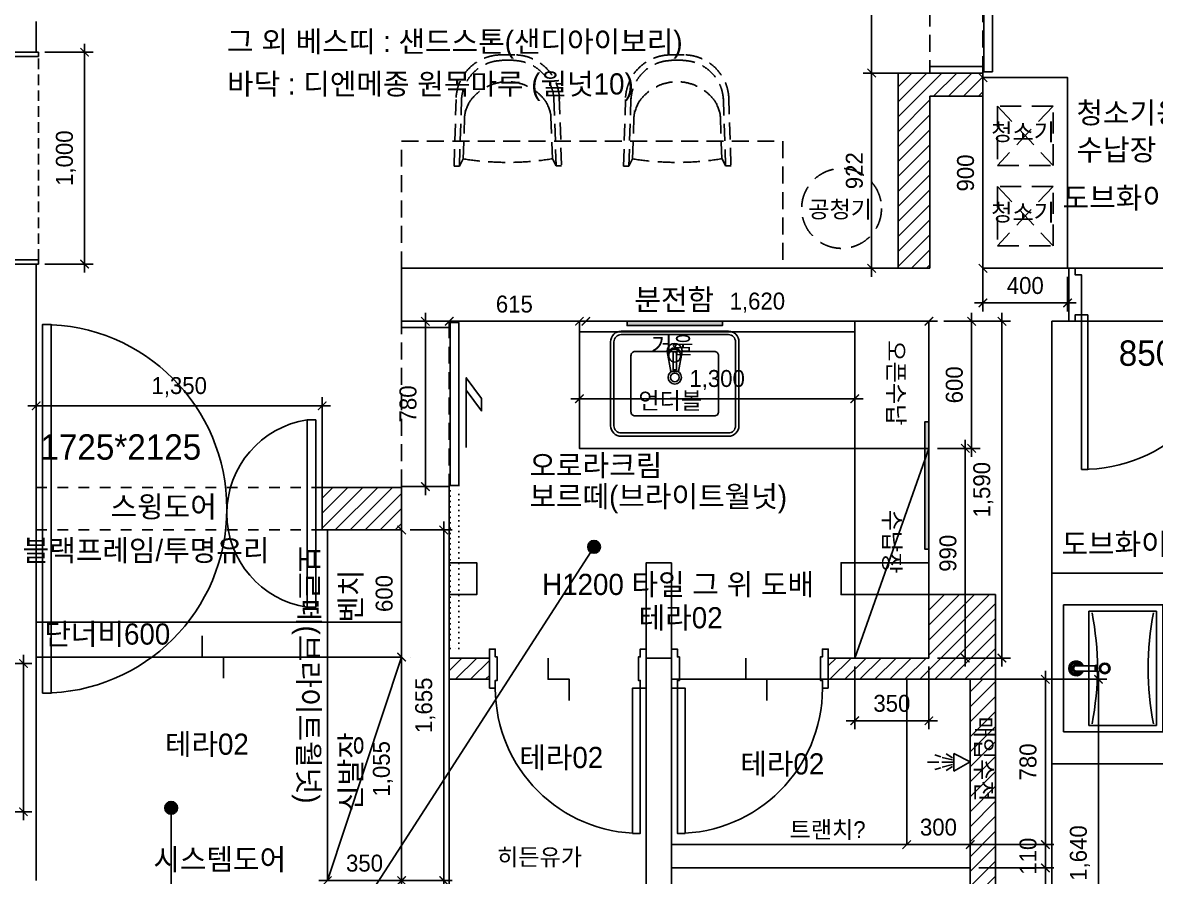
# Model space of a CAD drawing. Header units: inches. Extents: x 45519 to 207552, y -100391 to 47052.
# Drawn here: x 152504 to 157852, y 24359 to 28388 of the extents above; entities that cross this region are included whole.
import ezdxf

# ---------------------------------------------------------------- set-up
doc = ezdxf.new("R2010")
doc.units = ezdxf.units.IN
doc.header["$LTSCALE"] = 100
doc.header["$MEASUREMENT"] = 0
doc.header["$PDSIZE"] = 700.071425
for name, pattern in [('DASHED', [0.75, 0.5, -0.25]), ('DASHEDX2', [1.5, 1, -0.5]), ('DH-HID2', [1.2, 0.8, -0.4]), ('DOT', [0.25, 0, -0.25]), ('HID2', [1, 0.5, -0.5])]:
    doc.linetypes.add(name, pattern=pattern)
for name, color, linetype in [('0-ELC TEXT', 7, 'Continuous'), ('03-WAL NEW', 3, 'Continuous'), ('06-FUR', 6, 'Continuous'), ('07-DIM WAL', 5, 'Continuous'), ('08-HAT', 8, 'Continuous'), ('2-con', 2, 'Continuous'), ('3.기호.계단선', 30, 'Continuous'), ('6FUR', 6, 'Continuous'), ('BATH', 4, 'Continuous'), ('CO-BATH', 6, 'Continuous'), ('CO-DO-FR', 7, 'Continuous'), ('CO-DOOR', 8, 'Continuous'), ('FU', 4, 'Continuous'), ('FU-FURM', 251, 'DH-HID2'), ('FUR', 8, 'DASHED'), ('TOILET-1', 6, 'Continuous'), ('도면층4', 4, 'Continuous'), ('도면층5', 5, 'Continuous'), ('설비', 140, 'Continuous')]:
    doc.layers.add(name, color=color, linetype=linetype)
doc.styles.add('HY 울릉도 L', font='')
doc.styles.add('코레일둥고', font='Korail_Round_Gothic_Medium.ttf')
doc.styles.get('HY 울릉도 L').set_extended_font_data('HY울릉도L')
doc.dimstyles.new('40', dxfattribs={"dimscale": 40, "dimtxt": 2, "dimasz": 1, "dimexe": 1, "dimexo": 1, "dimgap": 1, "dimtad": 1, "dimdec": 0, "dimrnd": 0.05, "dimdsep": 46, "dimlunit": 6, "dimtxsty": 'HY 울릉도 L', "dimblk": 'ARCHTICK', "dimcen": 2.5, "dimdle": 1, "dimclrd": 133, "dimclre": 133, "dimclrt": 30, "dimadec": 0, "dimazin": 0, "dimtfac": 1, "dimtdec": 0, "dimtix": 1, "dimtmove": 2, "dimatfit": 3, "dimldrblk": 'ARCHTICK', "dimfxl": 0, "dimlwd": -1, "dimlwe": -1, "dimarcsym": 0})
pattern_1 = [(45, (0, 0), (-35.355339, 35.355339), [])]

# ---------------------------------------------------------------- blocks, each defined once
blk = doc.blocks.new('_ArchTick')
at = {"color": 0, "linetype": 'ByBlock', "const_width": 0.15}
blk.add_lwpolyline([(-0.5, -0.5), (0.5, 0.5)], dxfattribs=at)
blk = doc.blocks.new('*D92')
at = {"layer": '07-DIM WAL', "color": 133}
for p, q in [((156747.9, 29050.8), (156472.2, 29050.8)), ((156512.2, 28110.8), (156512.2, 29090.8)), ((156747.9, 28150.8), (156472.2, 28150.8))]:
    blk.add_line(p, q, dxfattribs=at)
at = {"layer": 'Defpoints', "color": 0}
for p in [(156512.2, 29050.8), (156787.9, 29050.8), (156787.9, 28150.8)]:
    blk.add_point(p, dxfattribs=at)
at = {"layer": '07-DIM WAL', "color": 133, "xscale": 40, "yscale": 40, "zscale": 40}
for p, rotation in [((156512.2, 29050.8), 90), ((156512.2, 28150.8), 270)]:
    blk.add_blockref('_ArchTick', p, dxfattribs=dict(at, rotation=rotation))
at = {"layer": '07-DIM WAL', "color": 30, "insert": (156430.5, 28600.8), "char_height": 80, "attachment_point": 5, "rotation": 90, "style": 'HY 울릉도 L'}
blk.add_mtext('900', dxfattribs=at)
blk = doc.blocks.new('AC-8')
at = {"layer": 'BATH'}
for p, q in [((-50.8, 54), (-0.1, 142.7)), ((-0.1, 142.7), (45.4, 54)), ((45.4, 54), (-50.8, 54)), ((-24.7, 46.5), (-46.3, 12.2)), ((-13.5, 47.3), (-27.7, -7.9)), ((-1.6, 49.5), (-1.6, -10.8)), ((10.4, 47.3), (24.5, -7.9)), ((21.6, 46.5), (43.2, 12.2)), ((-31.4, -16.2), (-41.1, -49)), ((-1.6, -27.3), (-1.6, -88.5)), ((28.3, -16.2), (38, -49))]:
    blk.add_line(p, q, dxfattribs=at)
blk = doc.blocks.new('F-122')
at = {"layer": 'FU-FURM'}
for p, q in [((-44.5, 507.6), (33.4, 507.7)), ((-26.5, 482.3), (26.6, 482.3)), ((-253.8, -17.2), (-244.1, 296.9)), ((-228.4, -17.2), (-218.5, 303.3)), ((-187.7, 272.4), (-189.9, 267.4)), ((-185.5, 277.2), (-187.7, 272.4)), ((-183.3, 281.4), (-185.5, 277.2)), ((182.6, 281.9), (184.8, 277.6)), ((184.8, 277.6), (187.1, 272.9)), ((187.1, 272.9), (189.3, 267.8)), ((189.3, 267.8), (191.4, 262.6)), ((217.8, 301.5), (228.5, -16.6)), ((243, 308.1), (253.9, -16.6)), ((-210.5, 16.6), (-204.3, 215.2)), ((-203.9, 218.6), (-204.3, 215.2)), ((-203.6, 221.9), (-203.9, 218.6)), ((-203.2, 225.1), (-203.6, 221.9)), ((-202.7, 228.2), (-203.2, 225.1)), ((-202.1, 231.5), (-202.7, 228.2)), ((-201.3, 234.9), (-202.1, 231.5)), ((-200.3, 238.5), (-201.3, 234.9)), ((-199.2, 242.4), (-200.3, 238.5)), ((-197.7, 246.9), (-199.2, 242.4)), ((-196, 251.7), (-197.7, 246.9)), ((-194.1, 256.9), (-196, 251.7)), ((-192.1, 262.1), (-194.1, 256.9)), ((-189.9, 267.4), (-192.1, 262.1)), ((191.4, 262.6), (193.5, 257.3)), ((193.5, 257.3), (195.4, 252.2)), ((195.4, 252.2), (197.1, 247.4)), ((197.1, 247.4), (198.6, 242.9)), ((198.6, 242.9), (199.8, 239)), ((199.8, 239), (200.7, 235.4)), ((200.7, 235.4), (201.5, 232)), ((201.5, 232), (202.1, 228.7)), ((202.1, 228.7), (202.6, 225.6)), ((202.6, 225.6), (203, 222.4)), ((203, 222.4), (203.4, 219.1)), ((203.4, 219.1), (203.8, 215.7)), ((203.8, 215.7), (210.4, 17.1)), ((-211.6, 16.7), (-228.4, -17.2)), ((211.5, 17.2), (228.5, -16.6)), ((-228.4, -17.2), (-253.8, -17.2)), ((253.9, -16.6), (228.5, -16.6))]:
    blk.add_line(p, q, dxfattribs=at)
for centre, radius, start, end in [((-30.8, 294), 213.6, 90.9092, 178.7855), ((30.1, 294.1), 213.6, 1.3567, 89.233), ((-24.5, 286.7), 194.3, 90.9092, 178.7854), ((23.8, 286.8), 194.3, 1.3565, 89.233), ((-0.2, 162.3), 218.5, 33.195, 146.9472), ((-0.2, 162.3), 218.5, 158.3494, 158.4722), ((-0.2, 162.3), 218.5, 21.67, 21.7928), ((-1.7, 1330.6), 1330.6, 260.9232, 279.2189)]:
    blk.add_arc(centre, radius, start, end, dxfattribs=at)
blk = doc.blocks.new('*D98')
at = {"layer": '07-DIM WAL', "color": 133}
for p, q in [((153902.9, 24338.8), (154332.9, 24338.8)), ((154292.9, 24298.8), (154292.9, 24298.8))]:
    blk.add_line(p, q, dxfattribs=at)
at = {"layer": 'Defpoints', "color": 0}
for p in [(153942.9, 24338.8), (154292.9, 24338.8), (154292.9, 24338.8)]:
    blk.add_point(p, dxfattribs=at)
at = {"layer": '07-DIM WAL', "color": 133, "xscale": 40, "yscale": 40, "zscale": 40, "rotation": 180}
blk.add_blockref('_ArchTick', (153942.9, 24338.8), dxfattribs=at)
at = {"layer": '07-DIM WAL', "color": 133, "xscale": 40, "yscale": 40, "zscale": 40}
blk.add_blockref('_ArchTick', (154292.9, 24338.8), dxfattribs=at)
at = {"layer": '07-DIM WAL', "color": 30, "insert": (154117.9, 24420.6), "char_height": 80, "attachment_point": 5, "style": 'HY 울릉도 L'}
blk.add_mtext('350', dxfattribs=at)
blk = doc.blocks.new('D-002')
at = {"layer": 'CO-DO-FR'}
for points in [[(0, 200), (0, 0), (30, 0), (30, 40), (40, 40), (40, 160), (30, 160), (30, 200), (0, 200)], [(800, 200), (800, 0), (770, 0), (770, 40), (760, 40), (760, 160), (770, 160), (770, 200), (800, 200)]]:
    blk.add_lwpolyline(points, close=True, dxfattribs=at)
at = {"layer": 'CO-DOOR'}
blk.add_lwpolyline([(730, 940), (730, 200), (770, 200), (770, 940)], close=True, dxfattribs=at)
blk.add_arc((770, 200), 740, 90, 180, dxfattribs=at)
blk = doc.blocks.new('A$C678E6350')
at = {"layer": '6FUR'}
for p, q in [((267.4, 96.2), (284.8, 190.5)), ((321.9, 190.5), (284.8, 190.5)), ((295.5, 181.7), (295.5, 104)), ((303.3, 181.7), (295.5, 181.7)), ((303.3, 181.7), (311.1, 181.7)), ((311.1, 181.7), (311.1, 104)), ((339.5, 96.3), (321.9, 190.5))]:
    blk.add_line(p, q, dxfattribs=at)
for points in [[(50, 496), (556, 496, -0.414214), (606, 446), (606, 50, -0.414214), (556, 0), (50, 0, -0.414214), (0, 50), (0, 446, -0.414214)], [(50, 480), (556, 480, -0.414214), (590, 446), (590, 50, -0.414214), (556, 16), (50, 16, -0.414214), (16, 50), (16, 446, -0.414214)], [(116, 400), (490, 400, -0.414214), (510, 380), (510, 116, -0.414214), (490, 96), (116, 96, -0.414214), (96, 116), (96, 380, -0.414214)]]:
    blk.add_lwpolyline(points, format="xyb", close=True, dxfattribs=at)
for centre, radius in [((303, 217.8), 31.5), ((303, 217.8), 20.5), ((303.1, 66.7), 6)]:
    blk.add_circle(centre, radius, dxfattribs=at)
for centre, radius, start, end in [((303.3, 118.3), 27.3, 353.1079, 186.8921), ((303.3, 111.7), 27.3, 173.1079, 6.8921), ((303.5, 94.2), 36.1, 162.0696, 17.8129), ((303.6, 102.7), 25, 187.3344, 356.7063), ((303.3, 104), 7.81, 180, 0)]:
    blk.add_arc(centre, radius, start, end, dxfattribs=at)
blk = doc.blocks.new('*D122')
at = {"layer": '07-DIM WAL', "color": 133}
for p, q in [((154252.9, 25993.8), (154252.9, 25993.8)), ((154292.9, 26033.8), (154292.9, 25353.8)), ((154252.9, 25393.8), (154252.9, 25393.8))]:
    blk.add_line(p, q, dxfattribs=at)
at = {"layer": 'Defpoints', "color": 0}
for p in [(154292.9, 25993.8), (154292.9, 25393.8), (154292.9, 25393.8)]:
    blk.add_point(p, dxfattribs=at)
at = {"layer": '07-DIM WAL', "color": 133, "xscale": 40, "yscale": 40, "zscale": 40}
for p, rotation in [((154292.9, 25993.8), 90), ((154292.9, 25393.8), 270)]:
    blk.add_blockref('_ArchTick', p, dxfattribs=dict(at, rotation=rotation))
at = {"layer": '07-DIM WAL', "color": 30, "insert": (154211.2, 25693.8), "char_height": 80, "attachment_point": 5, "rotation": 90, "style": 'HY 울릉도 L'}
blk.add_mtext('600', dxfattribs=at)
blk = doc.blocks.new('*D99')
at = {"layer": '07-DIM WAL', "color": 133}
for p, q in [((154292.9, 25433.8), (154292.9, 24298.8)), ((154332.9, 25393.8), (154332.9, 25393.8)), ((154332.9, 24338.8), (154332.9, 24338.8))]:
    blk.add_line(p, q, dxfattribs=at)
at = {"layer": 'Defpoints', "color": 0}
for p in [(154292.9, 25393.8), (154292.9, 24338.8), (154292.9, 24338.8)]:
    blk.add_point(p, dxfattribs=at)
at = {"layer": '07-DIM WAL', "color": 133, "xscale": 40, "yscale": 40, "zscale": 40}
for p, rotation in [((154292.9, 25393.8), 90), ((154292.9, 24338.8), 270)]:
    blk.add_blockref('_ArchTick', p, dxfattribs=dict(at, rotation=rotation))
at = {"layer": '07-DIM WAL', "color": 30, "insert": (154205, 24866.3), "char_height": 80, "attachment_point": 5, "rotation": 90, "style": 'HY 울릉도 L'}
blk.add_mtext('1,055', dxfattribs=at)
blk = doc.blocks.new('*D123')
at = {"layer": '07-DIM WAL', "color": 133}
for p, q in [((152567.9, 26133.8), (152567.9, 26620)), ((153917.9, 26133.8), (153917.9, 26620)), ((152527.9, 26580), (153957.9, 26580))]:
    blk.add_line(p, q, dxfattribs=at)
at = {"layer": 'Defpoints', "color": 0}
for p in [(153917.9, 26580), (152567.9, 26093.8), (153917.9, 26093.8)]:
    blk.add_point(p, dxfattribs=at)
at = {"layer": '07-DIM WAL', "color": 133, "xscale": 40, "yscale": 40, "zscale": 40, "rotation": 180}
blk.add_blockref('_ArchTick', (152567.9, 26580), dxfattribs=at)
at = {"layer": '07-DIM WAL', "color": 133, "xscale": 40, "yscale": 40, "zscale": 40}
blk.add_blockref('_ArchTick', (153917.9, 26580), dxfattribs=at)
at = {"layer": '07-DIM WAL', "color": 30, "insert": (153242.9, 26668), "char_height": 80, "attachment_point": 5, "style": 'HY 울릉도 L'}
blk.add_mtext('1,350', dxfattribs=at)
blk = doc.blocks.new('*D124')
at = {"layer": '07-DIM WAL', "color": 133}
for p, q in [((155172.9, 26978.8), (154477.9, 26978.8)), ((154517.9, 26938.8), (154517.9, 26938.8)), ((155132.9, 26938.8), (155132.9, 26938.8))]:
    blk.add_line(p, q, dxfattribs=at)
at = {"layer": 'Defpoints', "color": 0}
for p in [(154517.9, 26978.8), (154517.9, 26978.8), (155132.9, 26978.8)]:
    blk.add_point(p, dxfattribs=at)
at = {"layer": '07-DIM WAL', "color": 133, "xscale": 40, "yscale": 40, "zscale": 40, "rotation": 180}
blk.add_blockref('_ArchTick', (154517.9, 26978.8), dxfattribs=at)
at = {"layer": '07-DIM WAL', "color": 133, "xscale": 40, "yscale": 40, "zscale": 40}
blk.add_blockref('_ArchTick', (155132.9, 26978.8), dxfattribs=at)
at = {"layer": '07-DIM WAL', "color": 30, "insert": (154825.4, 27059.7), "char_height": 80, "attachment_point": 5, "style": 'HY 울릉도 L'}
blk.add_mtext('615', dxfattribs=at)
blk = doc.blocks.new('*D125')
at = {"layer": '07-DIM WAL', "color": 133}
blk.add_line((155122.9, 26978.8), (156822.9, 26978.8), dxfattribs=at)
at = {"layer": 'Defpoints', "color": 0}
for p in [(155162.9, 26978.8), (156782.9, 26978.8), (156782.9, 26978.8)]:
    blk.add_point(p, dxfattribs=at)
at = {"layer": '07-DIM WAL', "color": 133, "xscale": 40, "yscale": 40, "zscale": 40, "rotation": 180}
blk.add_blockref('_ArchTick', (155162.9, 26978.8), dxfattribs=at)
at = {"layer": '07-DIM WAL', "color": 133, "xscale": 40, "yscale": 40, "zscale": 40}
blk.add_blockref('_ArchTick', (156782.9, 26978.8), dxfattribs=at)
at = {"layer": '07-DIM WAL', "color": 30, "insert": (155972.9, 27066.8), "char_height": 80, "attachment_point": 5, "style": 'HY 울릉도 L'}
blk.add_mtext('1,620', dxfattribs=at)
blk = doc.blocks.new('*D126')
at = {"layer": '07-DIM WAL', "color": 133}
for p, q in [((156984.8, 27018.8), (156984.8, 26338.8)), ((156852.9, 26978.8), (157024.8, 26978.8)), ((156822.9, 26378.8), (157024.8, 26378.8))]:
    blk.add_line(p, q, dxfattribs=at)
at = {"layer": 'Defpoints', "color": 0}
for p in [(156812.9, 26978.8), (156782.9, 26378.8), (156984.8, 26378.8)]:
    blk.add_point(p, dxfattribs=at)
at = {"layer": '07-DIM WAL', "color": 133, "xscale": 40, "yscale": 40, "zscale": 40}
for p, rotation in [((156984.8, 26978.8), 90), ((156984.8, 26378.8), 270)]:
    blk.add_blockref('_ArchTick', p, dxfattribs=dict(at, rotation=rotation))
at = {"layer": '07-DIM WAL', "color": 30, "insert": (156903.1, 26678.8), "char_height": 80, "attachment_point": 5, "rotation": 90, "style": 'HY 울릉도 L'}
blk.add_mtext('600', dxfattribs=at)
blk = doc.blocks.new('*D127')
at = {"layer": '07-DIM WAL', "color": 133}
for p, q in [((157332.9, 25328.8), (157332.9, 24468.8)), ((157012.9, 25288.8), (157372.9, 25288.8)), ((157017.9, 24508.8), (157372.9, 24508.8))]:
    blk.add_line(p, q, dxfattribs=at)
at = {"layer": 'Defpoints', "color": 0}
for p in [(156972.9, 25288.8), (156977.9, 24508.8), (157332.9, 24508.8)]:
    blk.add_point(p, dxfattribs=at)
at = {"layer": '07-DIM WAL', "color": 133, "xscale": 40, "yscale": 40, "zscale": 40}
for p, rotation in [((157332.9, 25288.8), 90), ((157332.9, 24508.8), 270)]:
    blk.add_blockref('_ArchTick', p, dxfattribs=dict(at, rotation=rotation))
at = {"layer": '07-DIM WAL', "color": 30, "insert": (157251.2, 24898.8), "char_height": 80, "attachment_point": 5, "rotation": 90, "style": 'HY 울릉도 L'}
blk.add_mtext('780', dxfattribs=at)
blk = doc.blocks.new('*D128')
at = {"layer": '07-DIM WAL', "color": 133}
for p, q in [((157017.9, 24508.8), (157372.9, 24508.8)), ((157332.9, 24508.8), (157332.9, 24548.8)), ((157332.9, 24508.8), (157332.9, 24398.8)), ((157017.9, 24398.8), (157372.9, 24398.8)), ((157332.9, 24398.8), (157332.9, 24358.8))]:
    blk.add_line(p, q, dxfattribs=at)
at = {"layer": 'Defpoints', "color": 0}
for p in [(156977.9, 24508.8), (156977.9, 24398.8), (157332.9, 24398.8)]:
    blk.add_point(p, dxfattribs=at)
at = {"layer": '07-DIM WAL', "color": 133, "xscale": 40, "yscale": 40, "zscale": 40}
for p, rotation in [((157332.9, 24508.8), 270), ((157332.9, 24398.8), 90)]:
    blk.add_blockref('_ArchTick', p, dxfattribs=dict(at, rotation=rotation))
at = {"layer": '07-DIM WAL', "color": 30, "insert": (157251.2, 24453.8), "char_height": 80, "attachment_point": 5, "rotation": 90, "style": 'HY 울릉도 L'}
blk.add_mtext('110', dxfattribs=at)
blk = doc.blocks.new('*D100')
at = {"layer": '07-DIM WAL', "color": 133}
for p, q in [((157017.9, 24398.8), (157372.9, 24398.8)), ((157332.9, 24438.8), (157332.9, 23608.8)), ((157017.9, 23648.8), (157372.9, 23648.8))]:
    blk.add_line(p, q, dxfattribs=at)
at = {"layer": 'Defpoints', "color": 0}
for p in [(156977.9, 24398.8), (156977.9, 23648.8), (157332.9, 23648.8)]:
    blk.add_point(p, dxfattribs=at)
at = {"layer": '07-DIM WAL', "color": 133, "xscale": 40, "yscale": 40, "zscale": 40}
for p, rotation in [((157332.9, 24398.8), 90), ((157332.9, 23648.8), 270)]:
    blk.add_blockref('_ArchTick', p, dxfattribs=dict(at, rotation=rotation))
at = {"layer": '07-DIM WAL', "color": 30, "insert": (157251.2, 24023.8), "char_height": 80, "attachment_point": 5, "rotation": 90, "style": 'HY 울릉도 L'}
blk.add_mtext('750', dxfattribs=at)
blk = doc.blocks.new('*D129')
at = {"layer": '07-DIM WAL', "color": 133}
blk.add_line((156637.9, 24508.8), (157017.9, 24508.8), dxfattribs=at)
at = {"layer": 'Defpoints', "color": 0}
for p in [(156677.9, 24508.8), (156977.9, 24508.8), (156977.9, 24508.8)]:
    blk.add_point(p, dxfattribs=at)
at = {"layer": '07-DIM WAL', "color": 133, "xscale": 40, "yscale": 40, "zscale": 40, "rotation": 180}
blk.add_blockref('_ArchTick', (156677.9, 24508.8), dxfattribs=at)
at = {"layer": '07-DIM WAL', "color": 133, "xscale": 40, "yscale": 40, "zscale": 40}
blk.add_blockref('_ArchTick', (156977.9, 24508.8), dxfattribs=at)
at = {"layer": '07-DIM WAL', "color": 30, "insert": (156827.9, 24590.6), "char_height": 80, "attachment_point": 5, "style": 'HY 울릉도 L'}
blk.add_mtext('300', dxfattribs=at)
blk = doc.blocks.new('*D101')
at = {"layer": '07-DIM WAL', "color": 133}
for p, q in [((154332.9, 25993.8), (154531.8, 25993.8)), ((154491.8, 24298.8), (154491.8, 26033.8)), ((154332.9, 24338.8), (154531.8, 24338.8))]:
    blk.add_line(p, q, dxfattribs=at)
at = {"layer": 'Defpoints', "color": 0}
for p in [(154292.9, 25993.8), (154491.8, 25993.8), (154292.9, 24338.8)]:
    blk.add_point(p, dxfattribs=at)
at = {"layer": '07-DIM WAL', "color": 133, "xscale": 40, "yscale": 40, "zscale": 40}
for p, rotation in [((154491.8, 25993.8), 90), ((154491.8, 24338.8), 270)]:
    blk.add_blockref('_ArchTick', p, dxfattribs=dict(at, rotation=rotation))
at = {"layer": '07-DIM WAL', "color": 30, "insert": (154404.8, 25166.3), "char_height": 80, "attachment_point": 5, "rotation": 90, "style": 'HY 울릉도 L'}
blk.add_mtext('1,655', dxfattribs=at)
blk = doc.blocks.new('*D139')
at = {"layer": '07-DIM WAL', "color": 133}
for p, q in [((152357.9, 25363.8), (152547.5, 25363.8)), ((152507.5, 25403.8), (152507.5, 24623.8)), ((152357.9, 24663.8), (152547.5, 24663.8))]:
    blk.add_line(p, q, dxfattribs=at)
at = {"layer": 'Defpoints', "color": 0}
for p in [(152317.9, 25363.8), (152317.9, 24663.8), (152507.5, 24663.8)]:
    blk.add_point(p, dxfattribs=at)
at = {"layer": '07-DIM WAL', "color": 133, "xscale": 40, "yscale": 40, "zscale": 40}
for p, rotation in [((152507.5, 25363.8), 90), ((152507.5, 24663.8), 270)]:
    blk.add_blockref('_ArchTick', p, dxfattribs=dict(at, rotation=rotation))
at = {"layer": '07-DIM WAL', "color": 30, "insert": (152425.9, 25013.8), "char_height": 80, "attachment_point": 5, "rotation": 90, "style": 'HY 울릉도 L'}
blk.add_mtext('700', dxfattribs=at)
blk = doc.blocks.new('vudauseh2')
at = {"layer": '3.기호.계단선'}
h = blk.add_hatch(color=256, dxfattribs=at)
h.dxf.hatch_style = 1
h.paths.add_polyline_path([(180557.9, 9158.8), (181007.9, 9158.8), (181007.9, 9138.8), (180557.9, 9138.8)])
h.paths.add_polyline_path([(181982.9, 8683.8), (181962.9, 8683.8), (181962.9, 8083.8), (181982.9, 8083.8)])
at = {"color": 8}
blk.add_line((177767.9, 7738.8), (179492.9, 7738.8), dxfattribs=at)
at = {"layer": '08-HAT', "color": 10}
for points in [[(179717.9, 8018.8), (179847.9, 8018.8), (179847.9, 7868.8), (179717.9, 7868.8)], [(180767.9, 8018.8), (180647.9, 8018.8), (180647.9, 7568.8), (180767.9, 7568.8)], [(181982.9, 8018.8), (181567.9, 8018.8), (181567.9, 7868.8), (181982.9, 7868.8)]]:
    blk.add_lwpolyline(points, close=True, dxfattribs=at)
at = {"layer": '2-con'}
for p, q in [((177767.9, 10573.8), (177767.9, 10428.8)), ((181987.9, 10220.8), (182237.9, 10220.8)), ((181987.9, 10220.8), (181987.9, 9408.8)), ((182237.9, 10220.8), (182237.9, 9408.8)), ((177517.9, 9428.8), (177767.9, 9428.8)), ((177767.9, 6518.8), (177767.9, 9428.8)), ((179492.9, 9158.8), (179492.9, 9408.8)), ((179492.9, 9408.8), (181987.9, 9408.8)), ((182237.9, 9408.8), (182642.9, 9408.8)), ((182642.9, 9408.8), (182642.9, 9158.8)), ((179492.9, 9158.8), (181982.9, 9158.8)), ((181982.9, 7868.8), (181982.9, 9158.8)), ((182562.9, 5568.8), (182562.9, 9158.8)), ((182562.9, 9158.8), (182642.9, 9158.8)), ((179492.9, 6518.8), (179492.9, 8378.8)), ((179492.9, 8378.8), (179717.9, 8378.8)), ((179717.9, 5828.8), (179717.9, 8378.8)), ((181982.9, 7868.8), (182297.9, 7868.8)), ((182297.9, 5828.8), (182297.9, 7868.8))]:
    blk.add_line(p, q, dxfattribs=at)
at = {"layer": '2-con', "color": 8, "linetype": 'HID2'}
for p, q in [((177767.9, 8373.8), (179492.9, 8373.8)), ((177767.9, 8173.8), (179492.9, 8173.8))]:
    blk.add_line(p, q, dxfattribs=at)
at = {"layer": '2-con'}
for points in [[(174147.9, 10428.8), (177767.9, 10428.8)], [(180647.9, 5828.8), (180647.9, 7568.8), (180767.9, 7568.8), (180767.9, 5828.8)]]:
    blk.add_lwpolyline(points, dxfattribs=at)
at = {"layer": '3.기호.계단선'}
for points in [[(180557.9, 9158.8), (181007.9, 9158.8), (181007.9, 9138.8), (180557.9, 9138.8), (180557.9, 9158.8)], [(181982.9, 8683.8), (181962.9, 8683.8), (181962.9, 8083.8), (181982.9, 8083.8), (181982.9, 8683.8)]]:
    blk.add_lwpolyline(points, dxfattribs=at)
at = {"layer": '도면층4'}
for p, q in [((183462.9, 9408.8), (182672.9, 9408.8)), ((182642.9, 9158.8), (183492.9, 9158.8)), ((182702.9, 9188.8), (182702.9, 8458.8)), ((182702.9, 9188.8), (182732.9, 9188.8)), ((182732.9, 9188.8), (182732.9, 8459.4)), ((182702.9, 8458.8), (182732.9, 8458.8))]:
    blk.add_line(p, q, dxfattribs=at)
blk.add_lwpolyline([(182642.9, 9158.8), (182672.9, 9158.8), (182672.9, 9188.8), (182702.9, 9188.8), (182702.9, 9378.8), (182672.9, 9378.8), (182672.9, 9408.8), (182642.9, 9408.8), (182642.9, 9158.8)], dxfattribs=at)
at = {"layer": '도면층5'}
blk.add_arc((182703.9, 9188.4), 729.1, 269.9255, 0.0308, dxfattribs=at)
at = {"layer": '도면층4', "style": '코레일둥고'}
for s, p in [('850*2150', (182879.4, 8948.6)), ('1725*2125', (177787.5, 8505.5))]:
    blk.add_text(s, height=120, dxfattribs=at).set_placement(p)
blk = doc.blocks.new('*D149')
at = {"layer": '07-DIM WAL', "color": 133}
for p, q in [((152607.9, 28248.8), (152836.2, 28248.8)), ((152796.2, 28288.8), (152796.2, 27208.8)), ((152607.9, 27248.8), (152836.2, 27248.8))]:
    blk.add_line(p, q, dxfattribs=at)
at = {"layer": 'Defpoints', "color": 0}
for p in [(152567.9, 28248.8), (152567.9, 27248.8), (152796.2, 27248.8)]:
    blk.add_point(p, dxfattribs=at)
at = {"layer": '07-DIM WAL', "color": 133, "xscale": 40, "yscale": 40, "zscale": 40}
for p, rotation in [((152796.2, 28248.8), 90), ((152796.2, 27248.8), 270)]:
    blk.add_blockref('_ArchTick', p, dxfattribs=dict(at, rotation=rotation))
at = {"layer": '07-DIM WAL', "color": 30, "insert": (152708.2, 27748.8), "char_height": 80, "attachment_point": 5, "rotation": 90, "style": 'HY 울릉도 L'}
blk.add_mtext('1,000', dxfattribs=at)
blk = doc.blocks.new('B-003')
at = {"layer": 'CO-BATH'}
for p, q in [((-300, 0), (-300, -470)), ((300, 0), (-300, 0)), ((300, -470), (300, 0)), ((-300, -470), (300, -470))]:
    blk.add_line(p, q, dxfattribs=at)
at = {"layer": 'CO-BATH', "color": 8}
for p, q in [((-12.5, -60), (-12.5, -150.5)), ((12.5, -60), (12.5, -150.5)), ((-270, -120), (-270, -440)), ((270, -120), (-270, -120)), ((-14.5, -155.5), (-14.5, -160.5)), ((-13.5, -150.5), (-13.5, -155.5)), ((13.5, -150.5), (13.5, -155.5)), ((14.5, -155.5), (14.5, -160.5)), ((270, -440), (270, -120)), ((-14.5, -160.5), (14.5, -160.5)), ((-270, -440), (270, -440))]:
    blk.add_line(p, q, dxfattribs=at)
at = {"layer": 'CO-BATH', "color": 251}
for p, q in [((-14.5, -155.5), (14.5, -155.5)), ((-13.5, -150.5), (13.5, -150.5))]:
    blk.add_line(p, q, dxfattribs=at)
at = {"layer": 'CO-BATH', "color": 8}
blk.add_circle((0, -195), 25, dxfattribs=at)
at = {"layer": 'CO-BATH', "color": 251}
blk.add_circle((0, -195), 20, dxfattribs=at)
at = {"layer": 'CO-BATH', "color": 8}
for radius, start, end in [(35, 290.9248, 249.0751), (12.5, 360, 180)]:
    blk.add_arc((0, -60), radius, start, end, dxfattribs=at)
at = {"layer": 'CO-BATH', "color": 251}
for centre, radius, start, end in [((0, -60), 30, 294.6243, 245.3757), ((0, -60), 25, 300, 240), ((0, -60), 18, 313.9829, 226.017), ((0, 1201.9), 1362.4, 258.891, 281.109), ((0, -1761.9), 1362.4, 78.891, 101.109)]:
    blk.add_arc(centre, radius, start, end, dxfattribs=at)
blk = doc.blocks.new('*D228')
at = {"layer": '07-DIM WAL', "color": 133}
for p, q in [((155132.9, 26738.8), (155132.9, 26573.4)), ((156432.9, 26738.8), (156432.9, 26573.4)), ((156472.9, 26613.4), (155092.9, 26613.4))]:
    blk.add_line(p, q, dxfattribs=at)
at = {"layer": 'Defpoints', "color": 0}
for p in [(155132.9, 26778.8), (156432.9, 26778.8), (155132.9, 26613.4)]:
    blk.add_point(p, dxfattribs=at)
at = {"layer": '07-DIM WAL', "color": 133, "xscale": 40, "yscale": 40, "zscale": 40, "rotation": 180}
blk.add_blockref('_ArchTick', (155132.9, 26613.4), dxfattribs=at)
at = {"layer": '07-DIM WAL', "color": 133, "xscale": 40, "yscale": 40, "zscale": 40}
blk.add_blockref('_ArchTick', (156432.9, 26613.4), dxfattribs=at)
at = {"layer": '07-DIM WAL', "color": 30, "insert": (155782.9, 26701.4), "char_height": 80, "attachment_point": 5, "style": 'HY 울릉도 L'}
blk.add_mtext('1,300', dxfattribs=at)
blk = doc.blocks.new('*D232')
at = {"layer": '07-DIM WAL', "color": 133}
for p, q in [((156512.2, 28190.8), (156512.2, 27188.8)), ((156747.9, 28150.8), (156472.2, 28150.8)), ((156747.9, 27228.8), (156472.2, 27228.8))]:
    blk.add_line(p, q, dxfattribs=at)
at = {"layer": 'Defpoints', "color": 0}
for p in [(156787.9, 28150.8), (156512.2, 27228.8), (156787.9, 27228.8)]:
    blk.add_point(p, dxfattribs=at)
at = {"layer": '07-DIM WAL', "color": 133, "xscale": 40, "yscale": 40, "zscale": 40}
for p, rotation in [((156512.2, 28150.8), 90), ((156512.2, 27228.8), 270)]:
    blk.add_blockref('_ArchTick', p, dxfattribs=dict(at, rotation=rotation))
at = {"layer": '07-DIM WAL', "color": 30, "insert": (156431.2, 27689.8), "char_height": 80, "attachment_point": 5, "rotation": 90, "style": 'HY 울릉도 L'}
blk.add_mtext('922', dxfattribs=at)
blk = doc.blocks.new('*D234')
at = {"layer": '07-DIM WAL', "color": 133}
for p, q in [((157037.9, 27188.8), (157037.9, 27025.5)), ((157437.9, 27188.8), (157437.9, 27025.5)), ((156997.9, 27065.5), (157477.9, 27065.5))]:
    blk.add_line(p, q, dxfattribs=at)
at = {"layer": 'Defpoints', "color": 0}
for p in [(157037.9, 27228.8), (157437.9, 27228.8), (157437.9, 27065.5)]:
    blk.add_point(p, dxfattribs=at)
at = {"layer": '07-DIM WAL', "color": 133, "xscale": 40, "yscale": 40, "zscale": 40, "rotation": 180}
blk.add_blockref('_ArchTick', (157037.9, 27065.5), dxfattribs=at)
at = {"layer": '07-DIM WAL', "color": 133, "xscale": 40, "yscale": 40, "zscale": 40}
blk.add_blockref('_ArchTick', (157437.9, 27065.5), dxfattribs=at)
at = {"layer": '07-DIM WAL', "color": 30, "insert": (157237.9, 27147.2), "char_height": 80, "attachment_point": 5, "style": 'HY 울릉도 L'}
blk.add_mtext('400', dxfattribs=at)
blk = doc.blocks.new('*D235')
at = {"layer": '07-DIM WAL', "color": 133}
for p, q in [((157037.9, 27188.8), (157037.9, 28168.8)), ((157077.9, 28128.8), (157077.9, 28128.8)), ((157077.9, 27228.8), (157077.9, 27228.8))]:
    blk.add_line(p, q, dxfattribs=at)
at = {"layer": 'Defpoints', "color": 0}
for p in [(157037.9, 28128.8), (157037.9, 28128.8), (157037.9, 27228.8)]:
    blk.add_point(p, dxfattribs=at)
at = {"layer": '07-DIM WAL', "color": 133, "xscale": 40, "yscale": 40, "zscale": 40}
for p, rotation in [((157037.9, 28128.8), 90), ((157037.9, 27228.8), 270)]:
    blk.add_blockref('_ArchTick', p, dxfattribs=dict(at, rotation=rotation))
at = {"layer": '07-DIM WAL', "color": 30, "insert": (156956.2, 27678.8), "char_height": 80, "attachment_point": 5, "rotation": 90, "style": 'HY 울릉도 L'}
blk.add_mtext('900', dxfattribs=at)
blk = doc.blocks.new('*D245')
at = {"layer": '07-DIM WAL', "color": 133}
for p, q in [((157127.9, 27018.8), (157127.9, 25348.8)), ((156852.9, 26978.8), (157167.9, 26978.8)), ((156852.9, 25388.8), (157167.9, 25388.8))]:
    blk.add_line(p, q, dxfattribs=at)
at = {"layer": 'Defpoints', "color": 0}
for p in [(156812.9, 26978.8), (156812.9, 25388.8), (157127.9, 25388.8)]:
    blk.add_point(p, dxfattribs=at)
at = {"layer": '07-DIM WAL', "color": 133, "xscale": 40, "yscale": 40, "zscale": 40}
for p, rotation in [((157127.9, 26978.8), 90), ((157127.9, 25388.8), 270)]:
    blk.add_blockref('_ArchTick', p, dxfattribs=dict(at, rotation=rotation))
at = {"layer": '07-DIM WAL', "color": 30, "insert": (157039.9, 26183.8), "char_height": 80, "attachment_point": 5, "rotation": 90, "style": 'HY 울릉도 L'}
blk.add_mtext('1,590', dxfattribs=at)
blk = doc.blocks.new('*D246')
at = {"layer": '07-DIM WAL', "color": 133}
for p, q in [((157583.8, 25328.8), (157583.8, 23608.8)), ((157008, 25288.8), (157623.8, 25288.8)), ((157017.9, 23648.8), (157623.8, 23648.8))]:
    blk.add_line(p, q, dxfattribs=at)
at = {"layer": 'Defpoints', "color": 0}
for p in [(156968, 25288.8), (156977.9, 23648.8), (157583.8, 23648.8)]:
    blk.add_point(p, dxfattribs=at)
at = {"layer": '07-DIM WAL', "color": 133, "xscale": 40, "yscale": 40, "zscale": 40}
for p, rotation in [((157583.8, 25288.8), 90), ((157583.8, 23648.8), 270)]:
    blk.add_blockref('_ArchTick', p, dxfattribs=dict(at, rotation=rotation))
at = {"layer": '07-DIM WAL', "color": 30, "insert": (157495.9, 24468.8), "char_height": 80, "attachment_point": 5, "rotation": 90, "style": 'HY 울릉도 L'}
blk.add_mtext('1,640', dxfattribs=at)
blk = doc.blocks.new('*D264')
at = {"layer": '07-DIM WAL', "color": 133}
for p, q in [((156822.9, 26378.8), (156994.8, 26378.8)), ((156954.8, 26418.8), (156954.8, 25348.8)), ((156822.9, 25388.8), (156994.8, 25388.8))]:
    blk.add_line(p, q, dxfattribs=at)
at = {"layer": 'Defpoints', "color": 0}
for p in [(156782.9, 26378.8), (156782.9, 25388.8), (156954.8, 25388.8)]:
    blk.add_point(p, dxfattribs=at)
at = {"layer": '07-DIM WAL', "color": 133, "xscale": 40, "yscale": 40, "zscale": 40}
for p, rotation in [((156954.8, 26378.8), 90), ((156954.8, 25388.8), 270)]:
    blk.add_blockref('_ArchTick', p, dxfattribs=dict(at, rotation=rotation))
at = {"layer": '07-DIM WAL', "color": 30, "insert": (156873, 25883.8), "char_height": 80, "attachment_point": 5, "rotation": 90, "style": 'HY 울릉도 L'}
blk.add_mtext('990', dxfattribs=at)
blk = doc.blocks.new('*D265')
at = {"layer": '07-DIM WAL', "color": 133}
for p, q in [((156432.9, 25348.8), (156432.9, 25053.2)), ((156782.9, 25348.8), (156782.9, 25053.2)), ((156392.9, 25093.2), (156822.9, 25093.2))]:
    blk.add_line(p, q, dxfattribs=at)
at = {"layer": 'Defpoints', "color": 0}
for p in [(156432.9, 25388.8), (156782.9, 25388.8), (156782.9, 25093.2)]:
    blk.add_point(p, dxfattribs=at)
at = {"layer": '07-DIM WAL', "color": 133, "xscale": 40, "yscale": 40, "zscale": 40, "rotation": 180}
blk.add_blockref('_ArchTick', (156432.9, 25093.2), dxfattribs=at)
at = {"layer": '07-DIM WAL', "color": 133, "xscale": 40, "yscale": 40, "zscale": 40}
blk.add_blockref('_ArchTick', (156782.9, 25093.2), dxfattribs=at)
at = {"layer": '07-DIM WAL', "color": 30, "insert": (156607.9, 25175), "char_height": 80, "attachment_point": 5, "style": 'HY 울릉도 L'}
blk.add_mtext('350', dxfattribs=at)
blk = doc.blocks.new('*D280')
at = {"layer": '07-DIM WAL', "color": 133}
for p, q in [((154405.4, 27018.8), (154405.4, 26158.8)), ((154445.4, 26198.8), (154445.4, 26198.8))]:
    blk.add_line(p, q, dxfattribs=at)
at = {"layer": 'Defpoints', "color": 0}
for p in [(154405.4, 26978.8), (154405.4, 26198.8), (154405.4, 26198.8)]:
    blk.add_point(p, dxfattribs=at)
at = {"layer": '07-DIM WAL', "color": 133, "xscale": 40, "yscale": 40, "zscale": 40}
for p, rotation in [((154405.4, 26978.8), 90), ((154405.4, 26198.8), 270)]:
    blk.add_blockref('_ArchTick', p, dxfattribs=dict(at, rotation=rotation))
at = {"layer": '07-DIM WAL', "color": 30, "insert": (154323.7, 26588.8), "char_height": 80, "attachment_point": 5, "rotation": 90, "style": 'HY 울릉도 L'}
blk.add_mtext('780', dxfattribs=at)

msp = doc.modelspace()

# ---------------------------------------------------------------- hatches: boundary and pattern name
at = {"layer": '0-ELC TEXT'}
h = msp.add_hatch(color=256, dxfattribs=at)
h.dxf.hatch_style = 1
edge = h.paths.add_edge_path()
edge.add_arc((155201.9, 25914.1), 30, 180, 540, ccw=False)
h = msp.add_hatch(color=256, dxfattribs=at)
h.dxf.hatch_style = 1
edge = h.paths.add_edge_path()
edge.add_arc((153205, 24682.1), 30, 0, 360)
at = {"layer": '03-WAL NEW'}
h = msp.add_hatch(dxfattribs=at)
h.set_pattern_fill('_USER', color=256, scale=50, angle=45, pattern_type=0)
h.set_pattern_definition(pattern_1)
h.paths.add_polyline_path([(156637.9, 28150.8), (156637.9, 27228.8), (156787.9, 27228.8), (156787.9, 28040.8), (157037.9, 28040.8), (157037.9, 28150.8), (156787.9, 28150.8)])
h = msp.add_hatch(dxfattribs=at)
h.set_pattern_fill('_USER', color=256, scale=50, angle=45, pattern_type=0)
h.set_pattern_definition(pattern_1)
h.paths.add_polyline_path([(153917.9, 25993.8), (153917.9, 26193.8), (154292.9, 26193.8), (154292.9, 25993.8)])
h = msp.add_hatch(dxfattribs=at)
h.set_pattern_fill('_USER', color=256, scale=50, angle=45, pattern_type=0)
h.set_pattern_definition(pattern_1)
h.paths.add_polyline_path([(157097.9, 25688.8), (156782.9, 25688.8), (156782.9, 25388.8), (156432.9, 25388.8), (156307.9, 25388.8), (156307.9, 25288.8), (157097.9, 25288.8)])
h = msp.add_hatch(dxfattribs=at)
h.set_pattern_fill('_USER', color=256, scale=50, angle=45, pattern_type=0)
h.set_pattern_definition(pattern_1)
h.paths.add_polyline_path([(154707.9, 25388.8), (154517.9, 25388.8), (154517.9, 25288.8), (154707.9, 25288.8)])
at = {"layer": '08-HAT'}
h = msp.add_hatch(dxfattribs=at)
h.set_pattern_fill('_USER', color=256, scale=50, angle=45, pattern_type=0)
h.set_pattern_definition([(45, (70503.026, 485), (-35.35534, 35.35534), [])])
h.paths.add_polyline_path([(157097.9, 25288.8), (156977.9, 25288.8), (156977.9, 23648.8), (157097.9, 23648.8)])

# ---------------------------------------------------------------- linework, layer by layer
msp.add_line((156307.9, 25288.8), (155567.9, 25288.8))
for points in [[(154984.7, 25388.8), (154984.7, 25288.8), (155084.7, 25288.8), (155084.7, 25188.8)], [(155917.9, 25388.8), (155917.9, 25288.8), (156017.9, 25288.8), (156017.9, 25188.8)]]:
    msp.add_lwpolyline(points)
at = {"layer": '0-ELC TEXT'}
for points in [[(153567.9, 22978.3), (153567.9, 23382.4), (155201.9, 25914.1)], [(152551.6, 22978.3), (153205, 22978.3), (153205, 24682.1)]]:
    msp.add_lwpolyline(points, dxfattribs=at)
for centre in [(155201.9, 25914.1), (153205, 24682.1)]:
    msp.add_circle(centre, 30, dxfattribs=at)
at = {"layer": '03-WAL NEW'}
for p, q in [((154292.9, 25393.8), (152567.9, 25393.8)), ((157362.9, 24890.5), (160202.4, 24890.5))]:
    msp.add_line(p, q, dxfattribs=at)
for points in [[(156787.9, 28040.8), (157037.9, 28040.8), (157037.9, 28150.8), (156637.9, 28150.8), (156637.9, 27228.8)], [(153917.9, 25993.8), (153917.9, 26193.8), (154292.9, 26193.8), (154292.9, 25993.8), (153917.9, 25993.8)], [(157097.9, 25688.8), (156782.9, 25688.8), (156782.9, 25388.8), (156307.9, 25388.8), (156307.9, 25288.8), (157097.9, 25288.8), (157097.9, 25518.8)], [(153351.4, 25493.8), (153351.4, 25393.8), (153451.4, 25393.8), (153451.4, 25293.8)], [(156972.9, 24508.8), (156677.9, 24508.8), (156677.9, 25288.8), (156972.9, 25288.8)]]:
    msp.add_lwpolyline(points, dxfattribs=at)
for points in [[(154707.9, 25388.8), (154517.9, 25388.8), (154517.9, 25288.8), (154707.9, 25288.8)], [(157097.9, 25288.8), (156977.9, 25288.8), (156977.9, 23648.8), (157097.9, 23648.8)], [(156977.9, 24508.8), (155567.9, 24508.8), (155567.9, 24398.8), (156977.9, 24398.8)]]:
    msp.add_lwpolyline(points, close=True, dxfattribs=at)
at = {"layer": '06-FUR', "color": 7, "linetype": 'DASHEDX2'}
for p, q in [((157106.9, 27994.8), (157368.9, 27714.8)), ((157368.9, 27994.8), (157106.9, 27714.8)), ((157106.9, 27615.4), (157368.9, 27335.4)), ((157368.9, 27615.4), (157106.9, 27335.4))]:
    msp.add_line(p, q, dxfattribs=at)
at = {"layer": '06-FUR'}
msp.add_line((156432.9, 25388.8), (156782.9, 26378.8), dxfattribs=at)
at = {"layer": '06-FUR', "color": 7, "linetype": 'DASHEDX2'}
for points in [[(157106.9, 27994.8), (157106.9, 27714.8), (157368.9, 27714.8), (157368.9, 27994.8)], [(157106.9, 27615.4), (157106.9, 27335.4), (157368.9, 27335.4), (157368.9, 27615.4)]]:
    msp.add_lwpolyline(points, close=True, dxfattribs=at)
at = {"layer": '06-FUR'}
for points in [[(156782.9, 26978.8), (155132.9, 26978.8), (155132.9, 26378.8), (156782.9, 26378.8), (156782.9, 26978.8)], [(156432.9, 26978.8), (156432.9, 26928.8), (155132.9, 26928.8), (155132.9, 26978.8), (156432.9, 26978.8)], [(156782.9, 25388.8), (156432.9, 25388.8), (156432.9, 26378.8), (156782.9, 26378.8), (156782.9, 25388.8)], [(154292.9, 24338.8), (153942.9, 24338.8), (153942.9, 25393.8), (154292.9, 25393.8), (154292.9, 24338.8)], [(154292.9, 25393.8), (153942.9, 24338.8)]]:
    msp.add_lwpolyline(points, dxfattribs=at)
for points in [[(156432.9, 26378.8), (156782.9, 26378.8), (156782.9, 26978.8), (156432.9, 26978.8)], [(153942.9, 25393.8), (154292.9, 25393.8), (154292.9, 25993.8), (153942.9, 25993.8)]]:
    msp.add_lwpolyline(points, close=True, dxfattribs=at)
at = {"layer": '06-FUR', "color": 7, "linetype": 'DASHEDX2'}
msp.add_circle((156370.5, 27511.5), 188.5, dxfattribs=at)
at = {"layer": 'CO-BATH'}
for points in [[(152307.9, 28228.8), (152577.9, 28228.8), (152577.9, 28248.8), (152307.9, 28248.8)], [(157037.9, 28128.8), (157437.9, 28128.8), (157437.9, 27228.8), (157037.9, 27228.8)], [(152307.9, 27248.8), (152577.9, 27248.8), (152577.9, 27268.8), (152307.9, 27268.8)], [(157962.9, 25790.5), (157962.9, 24890.5), (157362.9, 24890.5), (157362.9, 25790.5)], [(155567.9, 24398.8), (156977.9, 24398.8), (156977.9, 23648.8), (155567.9, 23648.8)]]:
    msp.add_lwpolyline(points, close=True, dxfattribs=at)
at = {"layer": 'CO-DO-FR'}
for points in [[(157037.9, 28150.8), (157037.9, 28180.8), (156787.9, 28180.8), (156787.9, 28150.8)], [(154517.9, 26948.8), (154517.9, 26978.8), (154292.9, 26978.8), (154292.9, 26948.8)], [(152567.9, 26193.8), (152597.9, 26193.8), (152597.9, 25993.8), (152567.9, 25993.8)], [(152567.9, 26193.8), (152597.9, 26193.8), (152597.9, 25993.8), (152567.9, 25993.8)], [(153917.9, 26193.8), (153887.9, 26193.8), (153887.9, 25993.8), (153917.9, 25993.8)]]:
    msp.add_lwpolyline(points, close=True, dxfattribs=at)
at = {"layer": 'CO-DOOR'}
for p, q in [((153887.9, 26513.8), (153847.9, 26513.8)), ((153847.9, 26513.8), (153847.9, 25628.8)), ((153887.9, 25628.8), (153887.9, 26513.8)), ((153847.9, 25628.8), (153887.9, 25628.8))]:
    msp.add_line(p, q, dxfattribs=at)
at = {"layer": 'CO-DOOR', "color": 251, "linetype": 'DH-HID2'}
for points in [[(156787.9, 28150.8), (157037.9, 28150.8), (157037.9, 29050.8), (156787.9, 29050.8), (156787.9, 28150.8), (156787.9, 28150.8)], [(154517.9, 26198.8), (154292.9, 26198.8), (154292.9, 26978.8), (154517.9, 26978.8), (154517.9, 26198.8), (154517.9, 26198.8)]]:
    msp.add_lwpolyline(points, dxfattribs=at)
at = {"layer": 'CO-DOOR'}
for points in [[(157082.9, 28155.8), (157082.9, 29045.8), (157042.9, 29045.8), (157042.9, 28155.8)], [(152597.9, 25223.8), (152597.9, 26963.8), (152637.9, 26963.8), (152637.9, 25223.8)], [(152597.9, 25223.8), (152597.9, 26963.8), (152637.9, 26963.8), (152637.9, 25223.8)], [(154562.9, 26203.8), (154562.9, 26973.8), (154522.9, 26973.8), (154522.9, 26203.8)]]:
    msp.add_lwpolyline(points, close=True, dxfattribs=at)
at = {"layer": 'CO-DOOR', "color": 1}
msp.add_lwpolyline([(154598.6, 26383.2), (154598.6, 26712.3), (154670.8, 26613.7), (154670.8, 26555.4), (154598.6, 26654), (154598.6, 26383.2)], close=True, dxfattribs=at)
at = {"layer": 'CO-DOOR', "linetype": 'DOT'}
msp.add_lwpolyline([(154562.9, 25433.8), (154562.9, 26203.8), (154522.9, 26203.8), (154522.9, 25433.8)], close=True, dxfattribs=at)
at = {"layer": 'CO-DOOR'}
for centre, radius, start, end in [((152597.9, 26093.8), 870, 270, 90), ((153915.5, 26071.3), 447.6, 98.6909, 261.3091)]:
    msp.add_arc(centre, radius, start, end, dxfattribs=at)
at = {"layer": 'FU-FURM'}
msp.add_lwpolyline([(154292.9, 27228.8), (154292.9, 27828.8), (156092.9, 27828.8), (156092.9, 27228.8), (154292.9, 27228.8)], dxfattribs=at)
at = {"layer": 'FUR'}
msp.add_lwpolyline([(152307.9, 27268.8), (152577.9, 27268.8), (152577.9, 28228.8), (152307.9, 28228.8)], close=True, dxfattribs=at)

# ---------------------------------------------------------------- block references
msp.add_blockref('vudauseh2', (-25200, 17820))
at = {"layer": 'CO-BATH', "xscale": -1, "rotation": 90}
msp.add_blockref('B-003', (157418.2, 25340.5), dxfattribs=at)
at = {"layer": 'CO-DOOR', "yscale": 0.9249999999984593, "zscale": 0.9249999999984593, "rotation": 180}
for p, xscale in [((154707.9, 25431.3), -0.9249999999984593), ((156307.9, 25431.3), 0.9249999999984593)]:
    msp.add_blockref('D-002', p, dxfattribs=dict(at, xscale=xscale))
at = {"layer": 'FU', "rotation": 180}
msp.add_blockref('A$C678E6350', (155885.9, 26932), dxfattribs=at)
at = {"layer": 'FU-FURM'}
for p in [(154794.6, 27728.8), (155594.6, 27728.8)]:
    msp.add_blockref('F-122', p, dxfattribs=at)
at = {"layer": 'TOILET-1', "linetype": 'Continuous', "xscale": -0.873786407766195, "yscale": 0.873786407766195, "zscale": 0.873786407766195, "rotation": 270}
msp.add_blockref('AC-8', (156853.2, 24898.9), dxfattribs=at)

# ---------------------------------------------------------------- texts
at = {"layer": '0-ELC TEXT', "style": '코레일둥고'}
for s, p in [('청소기용', (157479.6, 27913)), ('수납장', (157479.6, 27738.5)), ('스윙도어', (152918.7, 26053.5)), ('단너비600', (152606, 25452.6)), ('시스템도어', (153120.6, 24389.3))]:
    msp.add_text(s, height=100, dxfattribs=at).set_placement(p)
at = {"layer": '0-ELC TEXT', "color": 7, "linetype": 'DASHEDX2', "style": '코레일둥고'}
for s, p in [('거울', (155471.6, 26825.3)), ('언더볼', (155411.2, 26564.2)), ('트랜치?', (156124.7, 24539.1)), ('히든유가', (154743.3, 24410.2))]:
    msp.add_text(s, height=80, dxfattribs=at).set_placement(p)
for s, p in [('오픈수납', (156588.3, 26889)), ('수납장', (156568.8, 26089.4)), ('매입수전', (157003.5, 25113))]:
    msp.add_text(s, height=80, rotation=270, dxfattribs=at).set_placement(p)
at = {"layer": '0-ELC TEXT', "style": '코레일둥고'}
for s, p in [('벤치', (154102.8, 25556.1)), ('신발장', (154102.8, 24662.6))]:
    msp.add_text(s, height=100, rotation=90, dxfattribs=at).set_placement(p)
at = {"layer": '06-FUR', "color": 7, "linetype": 'DASHEDX2', "style": '코레일둥고'}
for s, p in [('청소기', (157077, 27831.9)), ('공청기', (156213.2, 27467.5)), ('청소기', (157077, 27452.5))]:
    msp.add_text(s, height=80, dxfattribs=at).set_placement(p)
at = {"layer": '3.기호.계단선', "style": '코레일둥고'}
msp.add_text('분전함', height=100, dxfattribs=at).set_placement((155392.3, 27031.1))
at = {"layer": '설비', "color": 140, "style": '코레일둥고'}
for s, p in [('그 외 베스띠 : 샌드스톤(샌디아이보리)', (153468.8, 28249.3)), ('바닥 : 디엔메종 원목마루 (월넛10)', (153468.8, 28049.3)), ('도브화이트', (157414.6, 27511.9)), ('오로라크림', (154896.5, 26248.5)), ('보르떼(브라이트월넛)', (154896.5, 26102)), ('블랙프레임/투명유리', (152503.5, 25847.6)), ('도브화이트', (157408.5, 25877.5)), ('H1200 타일 그 위 도배', (154956.9, 25686.8)), ('테라02', (155412.2, 25529.5)), ('테라02', (153175.2, 24932.7)), ('테라02', (154848.5, 24869.8)), ('테라02', (155892.4, 24839.7))]:
    msp.add_text(s, height=100, dxfattribs=at).set_placement(p)
msp.add_text('보르떼(브라이트월넛)', height=100, rotation=270, dxfattribs=at).set_placement((153804.5, 25919.1))

# ---------------------------------------------------------------- dimensions: what is measured, and where the dimension line sits
at = {"layer": '07-DIM WAL'}
for base, p1, p2, angle, picture, middle in [((156512.2, 29050.8), (156787.9, 28150.8), (156787.9, 29050.8), 90, '*D92', (156430.5, 28600.8)), ((156512.2, 27228.8), (156787.9, 28150.8), (156787.9, 27228.8), 90, '*D232', (156431.2, 27689.8)), ((157037.9, 28128.8), (157037.9, 27228.8), (157037.9, 28128.8), 90, '*D235', (156956.2, 27678.8)), ((157127.9, 25388.8), (156812.9, 26978.8), (156812.9, 25388.8), 90, '*D245', (157039.9, 26183.8)), ((155132.9, 26613.4), (156432.9, 26778.8), (155132.9, 26778.8), 180, '*D228', (155782.9, 26701.4)), ((156954.8, 25388.8), (156782.9, 26378.8), (156782.9, 25388.8), 90, '*D264', (156873, 25883.8)), ((157583.8, 23648.8), (156968, 25288.8), (156977.9, 23648.8), 90, '*D246', (157495.9, 24468.8))]:
    dim = msp.add_linear_dim(base=base, p1=p1, p2=p2, angle=angle, dimstyle='40', dxfattribs=at)
    dim.commit()
    dim.dimension.update_dxf_attribs({"geometry": picture, "text_midpoint": middle})
for base, p1, p2, picture, middle in [((152796.2, 27248.8), (152567.9, 28248.8), (152567.9, 27248.8), '*D149', (152708.2, 27748.8)), ((154405.4, 26198.8), (154405.4, 26978.8), (154405.4, 26198.8), '*D280', (154323.7, 26588.8)), ((156984.8, 26378.8), (156812.9, 26978.8), (156782.9, 26378.8), '*D126', (156903.1, 26678.8)), ((154292.9, 25393.8), (154292.9, 25993.8), (154292.9, 25393.8), '*D122', (154211.2, 25693.8)), ((154491.8, 25993.8), (154292.9, 24338.8), (154292.9, 25993.8), '*D101', (154404.8, 25166.3)), ((154292.9, 24338.8), (154292.9, 25393.8), (154292.9, 24338.8), '*D99', (154205, 24866.3)), ((152507.5, 24663.8), (152317.9, 25363.8), (152317.9, 24663.8), '*D139', (152425.9, 25013.8)), ((157332.9, 24508.8), (156972.9, 25288.8), (156977.9, 24508.8), '*D127', (157251.2, 24898.8)), ((157332.9, 24398.8), (156977.9, 24508.8), (156977.9, 24398.8), '*D128', (157251.2, 24453.8)), ((157332.9, 23648.8), (156977.9, 24398.8), (156977.9, 23648.8), '*D100', (157251.2, 24023.8))]:
    dim = msp.add_linear_dim(base=base, p1=p1, p2=p2, angle=90, dimstyle='40', override={"dimfxl": 1.25}, dxfattribs=at)
    dim.commit()
    dim.dimension.update_dxf_attribs({"geometry": picture, "text_midpoint": middle})
for base, p1, p2, picture, middle in [((157437.9, 27065.5), (157037.9, 27228.8), (157437.9, 27228.8), '*D234', (157237.9, 27147.2)), ((156782.9, 25093.2), (156432.9, 25388.8), (156782.9, 25388.8), '*D265', (156607.9, 25175))]:
    dim = msp.add_linear_dim(base=base, p1=p1, p2=p2, dimstyle='40', dxfattribs=at)
    dim.commit()
    dim.dimension.update_dxf_attribs({"geometry": picture, "text_midpoint": middle})
for base, p1, p2, picture, middle in [((156782.9, 26978.8), (155162.9, 26978.8), (156782.9, 26978.8), '*D125', (155972.9, 27066.8)), ((154517.9, 26978.8), (155132.9, 26978.8), (154517.9, 26978.8), '*D124', (154825.4, 27059.7)), ((153917.9, 26580), (152567.9, 26093.8), (153917.9, 26093.8), '*D123', (153242.9, 26668)), ((156977.9, 24508.8), (156677.9, 24508.8), (156977.9, 24508.8), '*D129', (156827.9, 24590.6)), ((154292.9, 24338.8), (153942.9, 24338.8), (154292.9, 24338.8), '*D98', (154117.9, 24420.6))]:
    dim = msp.add_linear_dim(base=base, p1=p1, p2=p2, dimstyle='40', override={"dimfxl": 1.25}, dxfattribs=at)
    dim.commit()
    dim.dimension.update_dxf_attribs({"geometry": picture, "text_midpoint": middle})

doc.saveas('drawing.dxf')
